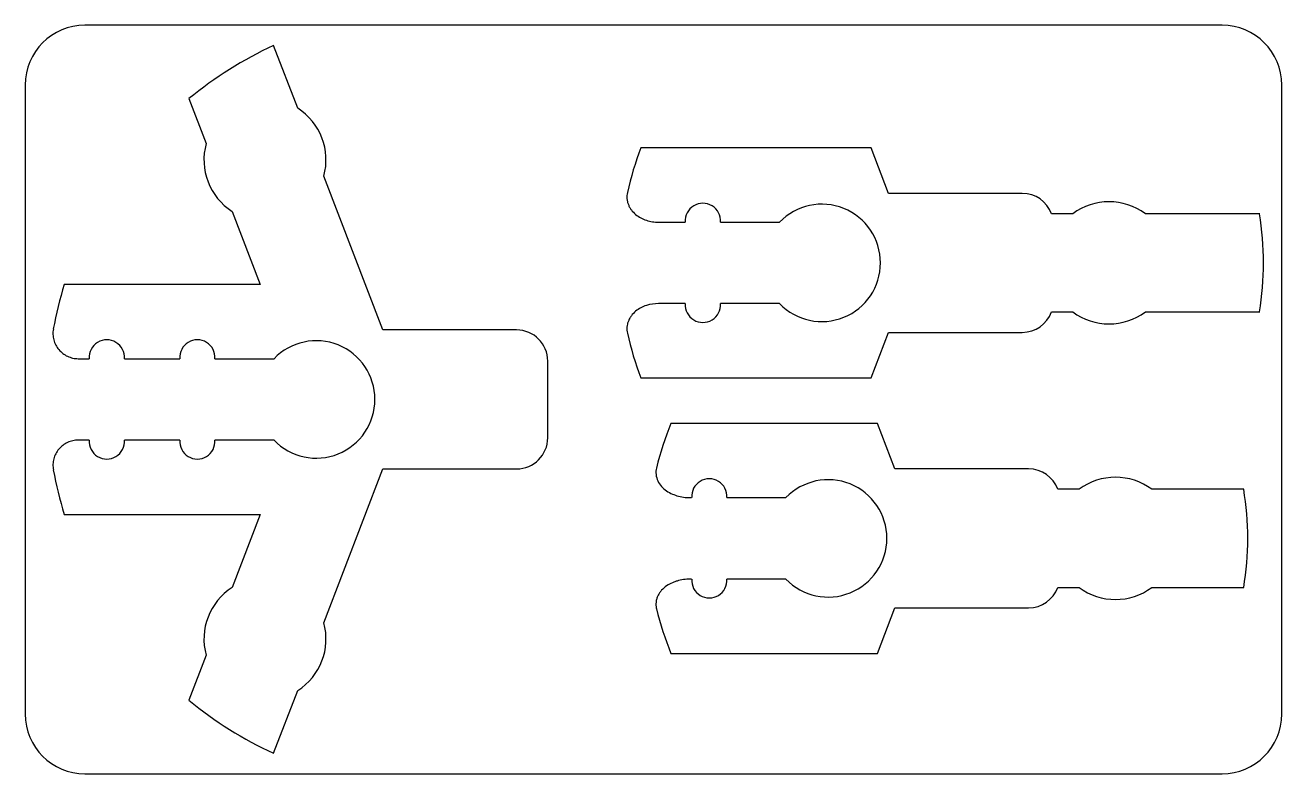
# Model space of a CAD drawing. Header units: millimetres. Extents: x -171 to 39, y -85 to 40.
import ezdxf

# ---------------------------------------------------------------- set-up
doc = ezdxf.new("R2010")
doc.units = ezdxf.units.MM

msp = doc.modelspace()

# ---------------------------------------------------------------- linework, layer by layer
at = {"color": 7, "linetype": 'Continuous', "lineweight": 25}
for p, q in [((28.82, 39.69), (-161.18, 39.69)), ((-125.62, 25.81), (-129.65, 36.28)), ((-171.18, 29.69), (-171.18, -75.31)), ((38.82, -75.31), (38.82, 29.69)), ((-143.81, 27.42), (-140.93, 19.92)), ((-29.83, 19.2), (-68.29, 19.2)), ((-26.91, 11.6), (-29.83, 19.2)), ((-111.39, -11.2), (-121.26, 14.48)), ((-4.56, 11.6), (-26.91, 11.6)), ((-136.57, 8.59), (-131.88, -3.6)), ((-65.34, 6.8), (-60.86, 6.8)), ((-54.98, 6.8), (-45.1, 6.8)), ((3.89, 8.2), (0.32, 8.2)), ((35.12, 8.2), (16.02, 8.2)), ((-131.88, -3.6), (-164.63, -3.6)), ((-60.86, -6.8), (-65.34, -6.8)), ((-45.1, -6.8), (-54.98, -6.8)), ((0.32, -8.2), (3.89, -8.2)), ((16.02, -8.2), (35.12, -8.2)), ((-89.05, -11.2), (-111.39, -11.2)), ((-29.83, -19.2), (-26.91, -11.6)), ((-26.91, -11.6), (-4.56, -11.6)), ((-162.32, -16), (-160.47, -16)), ((-154.59, -16), (-145.34, -16)), ((-139.46, -16), (-129.58, -16)), ((-83.85, -29.2), (-83.85, -16.4)), ((-68.29, -19.2), (-29.83, -19.2)), ((-28.77, -26.8), (-63.26, -26.8)), ((-25.84, -34.4), (-28.77, -26.8)), ((-160.47, -29.6), (-162.32, -29.6)), ((-145.34, -29.6), (-154.59, -29.6)), ((-129.58, -29.6), (-139.46, -29.6)), ((-121.26, -60.08), (-111.39, -34.4)), ((-111.39, -34.4), (-89.05, -34.4)), ((-3.5, -34.4), (-25.84, -34.4)), ((4.95, -37.8), (1.38, -37.8)), ((32.44, -37.8), (17.09, -37.8)), ((-53.91, -39.2), (-44.04, -39.2)), ((-164.63, -42), (-131.88, -42)), ((-131.88, -42), (-136.57, -54.19)), ((-44.04, -52.8), (-53.91, -52.8)), ((1.38, -54.2), (4.95, -54.2)), ((17.09, -54.2), (32.44, -54.2)), ((-28.77, -65.2), (-25.84, -57.6)), ((-25.84, -57.6), (-3.5, -57.6)), ((-140.93, -65.52), (-143.81, -73.02)), ((-63.26, -65.2), (-28.77, -65.2)), ((-129.65, -81.88), (-125.62, -71.41)), ((-161.18, -85.31), (28.82, -85.31))]:
    msp.add_line(p, q, dxfattribs=at)
for centre, radius, start, end in [((-161.18, 29.69), 10, 90, 180), ((28.82, 29.69), 10, 0, 90), ((-102.53, -22.8), 65.01, 114.6569, 129.4231), ((-131.1, 17.2), 10.2, 344.5393, 57.5269), ((-131.1, 17.2), 10.2, 164.5393, 237.5269), ((-18.05, 0), 53.79, 159.0873, 167.3809), ((-4.56, 6.4), 5.2, 20.2522, 90), ((-57.92, 7), 2.95, 356.1099, 183.8901), ((-38.05, 0), 9.8, 223.9378, 136.0622), ((9.95, 0), 10.2, 53.5062, 126.4938), ((-18.05, 0), 53.79, 351.2313, 8.7687), ((-102.53, -22.8), 65.01, 162.8215, 169.5801), ((-57.92, -7), 2.95, 176.1099, 3.8901), ((-4.56, -6.4), 5.2, 270, 339.7478), ((9.95, 0), 10.2, 233.5062, 306.4938), ((-89.05, -16.4), 5.2, 0, 90), ((-18.05, 0), 53.79, 192.6191, 200.9127), ((-157.53, -15.8), 2.95, 356.1099, 183.8901), ((-142.4, -15.8), 2.95, 356.1099, 183.8901), ((-122.53, -22.8), 9.8, 223.9378, 136.0622), ((-16.98, -46), 50.1, 157.4656, 166.4372), ((-89.05, -29.2), 5.2, 270, 0), ((-157.53, -29.8), 2.95, 176.1099, 3.8901), ((-142.4, -29.8), 2.95, 176.1099, 3.8901), ((-102.53, -22.8), 65.01, 190.4199, 197.1785), ((-3.5, -39.6), 5.2, 20.2522, 90), ((-56.85, -39), 2.95, 356.1099, 183.8955), ((-36.98, -46), 9.8, 223.9378, 136.0622), ((11.02, -46), 10.2, 53.5062, 126.4938), ((-16.98, -46), 50.1, 350.5798, 9.4202), ((-131.1, -62.8), 10.2, 122.4731, 195.4607), ((-56.85, -53), 2.95, 176.1045, 3.8901), ((-3.5, -52.4), 5.2, 270, 339.7478), ((11.02, -46), 10.2, 233.5062, 306.4938), ((-16.98, -46), 50.1, 193.5628, 202.5344), ((-131.1, -62.8), 10.2, 302.4731, 15.4607), ((-102.53, -22.8), 65.01, 230.5769, 245.3431), ((-161.18, -75.31), 10, 180, 270), ((28.82, -75.31), 10, 270, 0)]:
    msp.add_arc(centre, radius, start, end, dxfattribs=at)
for points, knots in [([(-70.54, 11.75), (-70.61, 11.41), (-70.64, 11.07), (-70.59, 10.56), (-70.57, 10.38), (-70.49, 10.05), (-70.44, 9.89), (-70.31, 9.57), (-70.24, 9.41), (-70.07, 9.11), (-69.98, 8.97), (-69.67, 8.56), (-69.43, 8.3), (-68.9, 7.87), (-68.61, 7.67), (-68.01, 7.35), (-67.69, 7.22), (-67.04, 7.01), (-66.7, 6.93), (-66.02, 6.82), (-65.68, 6.8), (-65.34, 6.8)], [0, 0, 0, 0, 0.125, 0.125, 0.1875, 0.1875, 0.25, 0.25, 0.3125, 0.3125, 0.375, 0.375, 0.5, 0.5, 0.625, 0.625, 0.75, 0.75, 0.875, 0.875, 1, 1, 1, 1]), ([(-65.34, -6.8), (-66.03, -6.8), (-66.7, -6.9), (-67.69, -7.22), (-68.01, -7.35), (-68.61, -7.67), (-68.9, -7.86), (-69.43, -8.31), (-69.67, -8.55), (-69.98, -8.97), (-70.07, -9.11), (-70.24, -9.41), (-70.31, -9.57), (-70.44, -9.89), (-70.49, -10.05), (-70.57, -10.38), (-70.59, -10.56), (-70.64, -11.07), (-70.61, -11.41), (-70.54, -11.75)], [0, 0, 0, 0, 0.25, 0.25, 0.375, 0.375, 0.5, 0.5, 0.625, 0.625, 0.6875, 0.6875, 0.75, 0.75, 0.8125, 0.8125, 0.875, 0.875, 1, 1, 1, 1]), ([(-166.46, -11.04), (-166.52, -11.35), (-166.54, -11.65), (-166.52, -12.26), (-166.47, -12.57), (-166.31, -13.17), (-166.2, -13.45), (-165.92, -14), (-165.75, -14.26), (-165.36, -14.72), (-165.13, -14.94), (-164.65, -15.31), (-164.38, -15.47), (-163.83, -15.73), (-163.53, -15.83), (-162.94, -15.97), (-162.63, -16), (-162.32, -16)], [0, 0, 0, 0, 0.125, 0.125, 0.25, 0.25, 0.375, 0.375, 0.5, 0.5, 0.625, 0.625, 0.75, 0.75, 0.875, 0.875, 1, 1, 1, 1]), ([(-162.32, -29.6), (-162.63, -29.6), (-162.93, -29.63), (-163.53, -29.77), (-163.82, -29.87), (-164.38, -30.12), (-164.64, -30.28), (-165.13, -30.66), (-165.35, -30.87), (-165.75, -31.34), (-165.92, -31.6), (-166.2, -32.14), (-166.31, -32.43), (-166.43, -32.88), (-166.46, -33.03), (-166.51, -33.33), (-166.52, -33.48), (-166.54, -33.94), (-166.52, -34.25), (-166.46, -34.56)], [0, 0, 0, 0, 0.125, 0.125, 0.25, 0.25, 0.375, 0.375, 0.5, 0.5, 0.625, 0.625, 0.75, 0.75, 0.8125, 0.8125, 0.875, 0.875, 1, 1, 1, 1]), ([(-65.68, -34.25), (-65.77, -34.61), (-65.79, -34.98), (-65.71, -35.72), (-65.61, -36.08), (-65.29, -36.75), (-65.07, -37.06), (-64.58, -37.61), (-64.3, -37.85), (-63.69, -38.27), (-63.37, -38.45), (-62.69, -38.74), (-62.35, -38.86), (-61.63, -39.05), (-61.27, -39.11), (-60.72, -39.17), (-60.53, -39.18), (-60.17, -39.2), (-59.98, -39.2), (-59.8, -39.2)], [0, 0, 0, 0, 0.125, 0.125, 0.25, 0.25, 0.375, 0.375, 0.5, 0.5, 0.625, 0.625, 0.75, 0.75, 0.875, 0.875, 0.9375, 0.9375, 1, 1, 1, 1]), ([(-59.8, -52.8), (-59.98, -52.8), (-60.17, -52.8), (-60.53, -52.82), (-60.71, -52.83), (-61.26, -52.89), (-61.62, -52.95), (-62.15, -53.09), (-62.32, -53.14), (-62.67, -53.26), (-62.85, -53.32), (-63.36, -53.55), (-63.68, -53.72), (-64.29, -54.14), (-64.57, -54.39), (-64.94, -54.8), (-65.06, -54.94), (-65.27, -55.25), (-65.36, -55.41), (-65.52, -55.75), (-65.59, -55.92), (-65.69, -56.27), (-65.73, -56.46), (-65.77, -56.83), (-65.78, -57.01), (-65.76, -57.38), (-65.73, -57.57), (-65.68, -57.75)], [0, 0, 0, 0, 0.0625, 0.0625, 0.125, 0.125, 0.25, 0.25, 0.3125, 0.3125, 0.375, 0.375, 0.5, 0.5, 0.625, 0.625, 0.6875, 0.6875, 0.75, 0.75, 0.8125, 0.8125, 0.875, 0.875, 0.9375, 0.9375, 1, 1, 1, 1])]:
    msp.add_open_spline(points, degree=3, knots=knots, dxfattribs=at)

doc.saveas('drawing.dxf')
